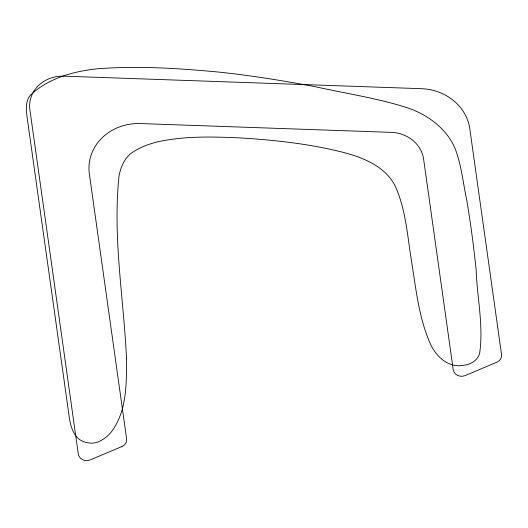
<?xml version="1.0" encoding="UTF-8"?>
<svg xmlns="http://www.w3.org/2000/svg" width="528" height="528" viewBox="0 0 528 528"><rect width="100%" height="100%" fill="white"/><g stroke="black" fill="none" stroke-linecap="round" stroke-linejoin="round"><path stroke-width="0.79" d="M126.489 358.208C126.515 383.407 127.142 411.939 110.656 432.762C104.947 439.157 96.505 444.88 87.536 442.682C73.194 440.59 70.066 425.126 68.706 413.206L27.133 117.493C26.275 110.048 25.159 101.369 30.38 95.165C48.226 78.289 73.154 71.366 97.079 68.825C137.887 65.578 178.919 68.35 219.582 72.158C251.572 75.616 283.351 80.711 314.965 86.638C346.81 93.766 379.447 98.406 410.434 108.808C429.422 116.087 446.992 129.34 455.077 148.487C461.446 165.02 463.056 182.919 466.752 200.158C470.653 223.271 473.735 246.51 476.131 269.821C477.114 297.475 483.688 325.756 479.642 353.311C477.688 360.439 470.672 364.591 463.637 365.284C448.285 368.366 435.501 356.07 429.931 342.91C418.876 317.295 415.972 289.179 411.642 261.875C407.484 236.821 406.039 210.718 395.729 187.189C386.252 166.901 364.076 157.859 343.728 152.5C309.857 143.847 274.956 140.052 240.128 137.907C212.494 136.699 184.404 135.854 157.232 141.933C148.559 144.157 140.045 147.253 132.581 152.288C124.714 157.575 120.965 166.531 119.09 175.501C112.49 236.359 123.631 297.422 126.489 358.208M121.942 446.53L90.189 459.941A8.356 7.537 3.5 0 1 78.283 453.961L29.885 109.718A33.429 30.149 3.5 0 1 63.914 76.157L421.384 88.691A50.147 45.223 3.5 0 1 469.795 128.766L501.534 354.499A8.356 7.537 3.5 0 1 496.868 362.188L465.122 375.606A8.356 7.537 3.5 0 1 453.209 369.626L423.608 159.08A33.429 30.149 3.5 0 0 391.334 132.37L140.402 123.565A50.147 45.223 3.5 0 0 89.357 173.91L126.608 438.834A8.356 7.537 3.5 0 1 121.942 446.53"/></g></svg>
